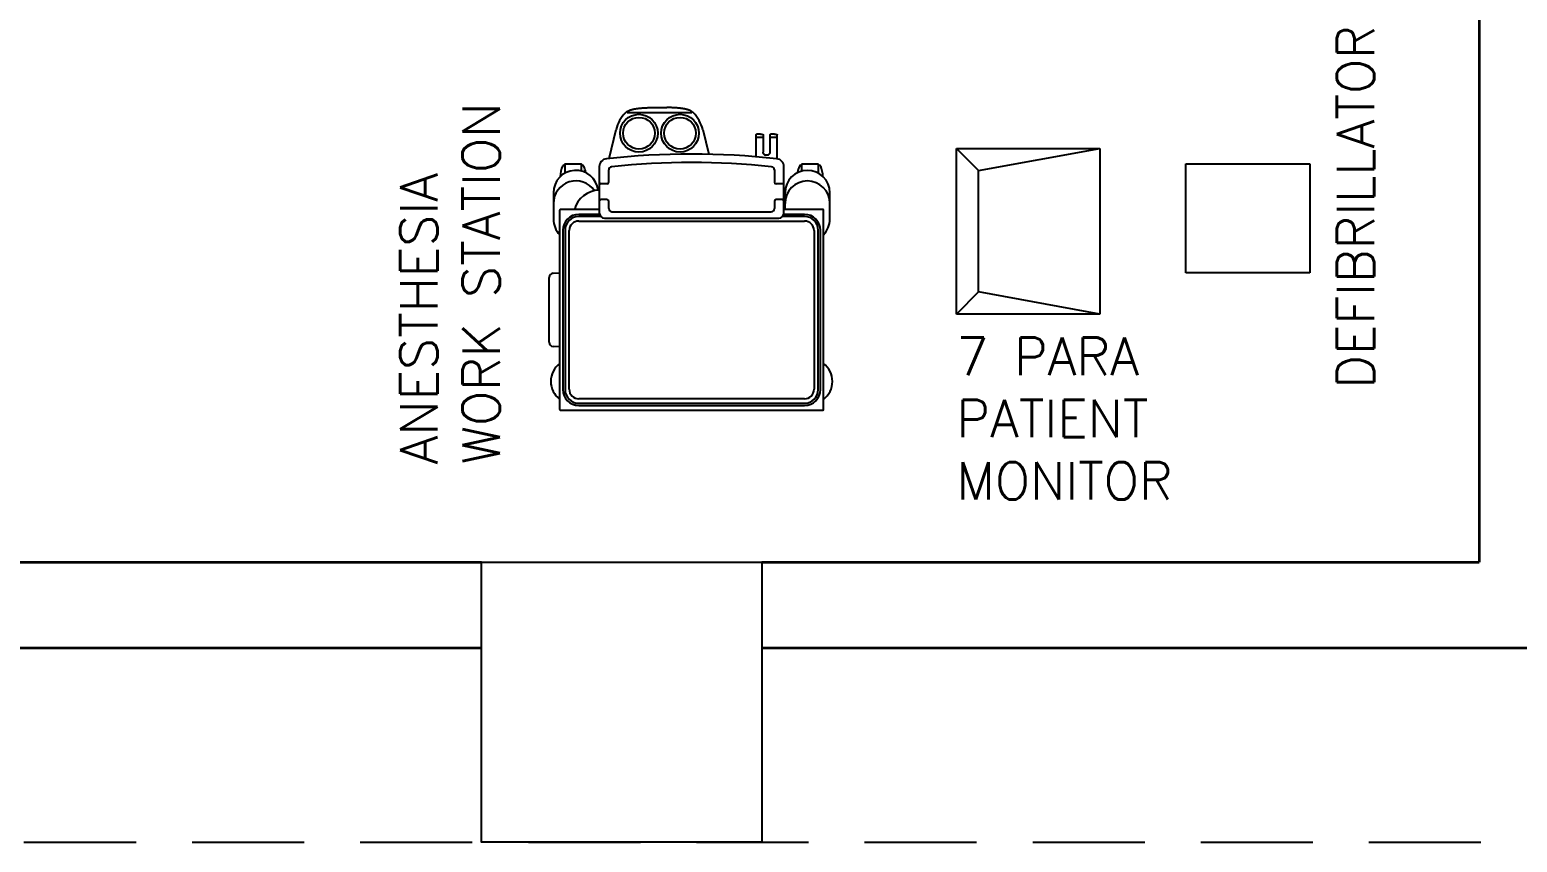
# Model space of a CAD drawing. Extents: x 3485972 to 3601240, y -625657 to -591207.
# Drawn here: x 3497231 to 3501213, y -612770 to -610595 of the extents above; entities that cross this region are included whole.
import ezdxf

# ---------------------------------------------------------------- set-up
doc = ezdxf.new("R2010")
doc.units = 0
doc.header["$LTSCALE"] = 6
doc.header["$MEASUREMENT"] = 0
doc.linetypes.add('HIDDEN', pattern=[0.375, 0.25, -0.125])
for name, color, linetype in [('Chajja', 7, 'CONTINUOUS'), ('COL', 5, 'CONTINUOUS'), ('equipment desc', 211, 'CONTINUOUS')]:
    doc.layers.add(name, color=color, linetype=linetype)
doc.layers.add('medical equipment', color=171, linetype='CONTINUOUS', lineweight=25)
doc.layers.add('WALL', color=8, linetype='CONTINUOUS', lineweight=35)
doc.styles.get("Standard").update_dxf_attribs({"font": 'SIMPLEX'})

msp = doc.modelspace()

# ---------------------------------------------------------------- linework, layer by layer
at = {"layer": 'Chajja', "linetype": 'HIDDEN', "ltscale": 200}
msp.add_line((3488215.7, -612770), (3510915.7, -612770), dxfattribs=at)
at = {"layer": 'COL'}
msp.add_lwpolyline([(3498440.7, -612020), (3499190.7, -612020), (3499190.7, -612770), (3498440.7, -612770)], close=True, dxfattribs=at)
at = {"layer": 'medical equipment'}
for p, q in [((3499003, -610817.6), (3498830.4, -610817.6)), ((3498896.7, -610803.5), (3498936.5, -610803.5)), ((3498781.7, -610939.7), (3498800.8, -610862.1)), ((3499032.4, -610862.1), (3499048.8, -610928.6)), ((3499175.1, -610876.5), (3499175.1, -610935.1)), ((3499192.3, -610883.5), (3499176.8, -610883.5)), ((3499187.1, -610874.7), (3499182.1, -610874.7)), ((3499194.1, -610876.5), (3499194.1, -610922.4)), ((3499212.5, -610876.5), (3499212.5, -610922.4)), ((3499229.8, -610883.5), (3499214.3, -610883.5)), ((3499224.5, -610874.7), (3499219.5, -610874.7)), ((3499231.6, -610940.5), (3499231.6, -610876.5)), ((3499711.7, -610913.1), (3499770.7, -610972.1)), ((3499711.7, -611356), (3499711.7, -610913.1)), ((3499711.7, -610913.1), (3500095.5, -610913.1)), ((3499770.7, -610972.1), (3500095.5, -610913.1)), ((3500095.5, -610913.1), (3500095.5, -611356)), ((3498661.1, -610957.4), (3498663.1, -610957.4)), ((3498663.1, -610956.7), (3498663.1, -610979.4)), ((3498706.2, -610954.6), (3498665.3, -610954.6)), ((3498708.3, -610973.6), (3498708.3, -610956.7)), ((3498708.3, -610957.4), (3498710.4, -610957.4)), ((3498755.6, -610961.5), (3498755.6, -611085.2)), ((3498781.1, -611003.3), (3498781.1, -610970.1)), ((3499224.5, -610970.1), (3499224.5, -611003.3)), ((3499249.9, -611003.3), (3499249.9, -610961.5)), ((3499295.2, -610957.4), (3499297.2, -610957.4)), ((3499297.2, -610956.7), (3499297.2, -610973.6)), ((3499340.3, -610954.6), (3499299.3, -610954.6)), ((3499342.4, -610979.4), (3499342.4, -610956.7)), ((3499342.4, -610957.4), (3499344.5, -610957.4)), ((3499770.7, -611296.9), (3499770.7, -610972.1)), ((3498776.8, -611007.5), (3498759.9, -611007.5)), ((3499245.7, -611007.5), (3499228.7, -611007.5)), ((3499249.9, -611054.1), (3499249.9, -611003.3)), ((3498632.8, -611031.5), (3498632.8, -611102.1)), ((3498776.8, -611049.9), (3498759.9, -611049.9)), ((3498781.1, -611073.9), (3498781.1, -611054.1)), ((3499224.5, -611054.1), (3499224.5, -611073.9)), ((3499245.7, -611049.9), (3499228.7, -611049.9)), ((3499249.9, -611085.2), (3499249.9, -611054.1)), ((3499252.7, -611031.5), (3499252.7, -611076.7)), ((3499372.8, -611102.1), (3499372.8, -611031.5)), ((3498649.7, -611611.9), (3498649.7, -611078.1)), ((3498755.6, -611076.7), (3498651.1, -611076.7)), ((3498756.3, -611089.4), (3498700.6, -611089.4)), ((3498759.7, -611095.1), (3498700.6, -611095.1)), ((3498700.6, -611107.1), (3499305, -611107.1)), ((3498769.8, -611099.3), (3499235.8, -611099.3)), ((3498789.5, -611082.4), (3499216, -611082.4)), ((3499305, -611095.1), (3499245.9, -611095.1)), ((3499305, -611089.4), (3499249.3, -611089.4)), ((3499354.4, -611076.7), (3499249.9, -611076.7)), ((3499355.8, -611611.9), (3499355.8, -611078.1)), ((3498658.2, -611131.8), (3498658.2, -611558.3)), ((3498663.9, -611131.8), (3498663.9, -611558.3)), ((3498675.2, -611557.6), (3498675.2, -611132.5)), ((3499330.4, -611132.5), (3499330.4, -611557.6)), ((3499341.7, -611558.3), (3499341.7, -611131.8)), ((3499347.4, -611558.3), (3499347.4, -611131.8)), ((3498621.5, -611431.7), (3498621.5, -611258.3)), ((3498632.2, -611247.1), (3498649.7, -611246.2)), ((3499770.7, -611296.9), (3499711.7, -611356)), ((3500095.5, -611356), (3499770.7, -611296.9)), ((3500095.5, -611356), (3499711.7, -611356)), ((3498649.7, -611443.9), (3498632.2, -611443)), ((3499305, -611583), (3498700.6, -611583)), ((3498651.1, -611613.4), (3499307.4, -611613.4)), ((3498700.6, -611595), (3499305, -611595)), ((3498700.6, -611600.6), (3499305, -611600.6)), ((3499307.4, -611613.4), (3499354.4, -611613.4))]:
    msp.add_line(p, q, dxfattribs=at)
at = {"layer": 'medical equipment', "linetype": 'ByBlock'}
for p, q in [((3500325.6, -610954.1), (3500657.3, -610954.1)), ((3500325.6, -611245.9), (3500325.6, -610954.1)), ((3500657.3, -610954.1), (3500657.3, -611245.9)), ((3500657.3, -611245.9), (3500325.6, -611245.9))]:
    msp.add_line(p, q, dxfattribs=at)
at = {"layer": 'medical equipment'}
for points in [[(3498825.5, -610817.6, -0.025602), (3498827, -610816.2, -0.022745), (3498828.7, -610814.8, -0.020025), (3498830.7, -610813.6, -0.017552), (3498833, -610812.4, -0.015367), (3498835.4, -610811.3, -0.01347), (3498838.1, -610810.2, -0.011839), (3498841, -610809.3, -0.010442), (3498844.1, -610808.4, -0.009249), (3498847.5, -610807.6, -0.008227), (3498851.1, -610806.8, -0.007351), (3498854.9, -610806.2, -0.006597), (3498859, -610805.6, -0.005945), (3498863.3, -610805, -0.005379), (3498867.8, -610804.6, -0.004886), (3498872.5, -610804.2, -0.004455), (3498877.5, -610803.9, -0.004076), (3498882.7, -610803.7, -0.003741), (3498888.1, -610803.6, -0.003445), (3498893.8, -610803.5), (3498896.7, -610803.5)], [(3499007.8, -610817.6, 0.025602), (3499006.3, -610816.2, 0.022745), (3499004.5, -610814.8, 0.020025), (3499002.5, -610813.6, 0.017552), (3499000.3, -610812.4, 0.015367), (3498997.9, -610811.3, 0.01347), (3498995.2, -610810.2, 0.011839), (3498992.3, -610809.3, 0.010442), (3498989.1, -610808.4, 0.009249), (3498985.8, -610807.6, 0.008227), (3498982.2, -610806.8, 0.007351), (3498978.4, -610806.2, 0.006597), (3498974.3, -610805.6, 0.005945), (3498970, -610805, 0.005379), (3498965.5, -610804.6, 0.004886), (3498960.7, -610804.2, 0.004455), (3498955.8, -610803.9, 0.004076), (3498950.6, -610803.7, 0.003741), (3498945.1, -610803.6, 0.003445), (3498939.5, -610803.5), (3498936.5, -610803.5)], [(3499182.1, -610874.7, 0.002668), (3499181.6, -610874.7, 0.002898), (3499181, -610874.7, 0.003158), (3499180.5, -610874.7, 0.003454), (3499180, -610874.7, 0.003791), (3499179.6, -610874.7, 0.004179), (3499179.1, -610874.8, 0.004627), (3499178.7, -610874.8, 0.005147), (3499178.3, -610874.9, 0.005755), (3499178, -610874.9, 0.00647), (3499177.6, -610875, 0.007316), (3499177.3, -610875, 0.008325), (3499177, -610875.1, 0.009535), (3499176.7, -610875.2, 0.010995), (3499176.4, -610875.2, 0.012764), (3499176.2, -610875.3, 0.014912), (3499176, -610875.4, 0.017514), (3499175.8, -610875.5, 0.02064), (3499175.6, -610875.6, 0.024316), (3499175.5, -610875.7, 0.028475), (3499175.3, -610875.8, 0.03286), (3499175.2, -610876, 0.036949), (3499175.2, -610876.1, 0.039976), (3499175.1, -610876.2, 0.041181), (3499175.1, -610876.4, 0.040211), (3499175.1, -610876.5)], [(3499187.1, -610874.7, -0.002668), (3499187.6, -610874.7, -0.002898), (3499188.2, -610874.7, -0.003158), (3499188.7, -610874.7, -0.003454), (3499189.1, -610874.7, -0.003791), (3499189.6, -610874.7, -0.004179), (3499190.1, -610874.8, -0.004627), (3499190.5, -610874.8, -0.005147), (3499190.9, -610874.9, -0.005755), (3499191.2, -610874.9, -0.00647), (3499191.6, -610875, -0.007316), (3499191.9, -610875, -0.008325), (3499192.2, -610875.1, -0.009535), (3499192.5, -610875.2, -0.010995), (3499192.8, -610875.2, -0.012764), (3499193, -610875.3, -0.014912), (3499193.2, -610875.4, -0.017514), (3499193.4, -610875.5, -0.02064), (3499193.6, -610875.6, -0.024316), (3499193.7, -610875.7, -0.028475), (3499193.8, -610875.8, -0.03286), (3499193.9, -610876, -0.036949), (3499194, -610876.1, -0.039976), (3499194.1, -610876.2, -0.041181), (3499194.1, -610876.4, -0.040211), (3499194.1, -610876.5)], [(3499219.5, -610874.7, 0.002668), (3499219, -610874.7, 0.002898), (3499218.5, -610874.7, 0.003158), (3499218, -610874.7, 0.003454), (3499217.5, -610874.7, 0.003791), (3499217, -610874.7, 0.004179), (3499216.6, -610874.8, 0.004627), (3499216.1, -610874.8, 0.005147), (3499215.8, -610874.9, 0.005755), (3499215.4, -610874.9, 0.00647), (3499215, -610875, 0.007316), (3499214.7, -610875, 0.008325), (3499214.4, -610875.1, 0.009535), (3499214.1, -610875.2, 0.010995), (3499213.9, -610875.2, 0.012764), (3499213.6, -610875.3, 0.014912), (3499213.4, -610875.4, 0.017514), (3499213.2, -610875.5, 0.02064), (3499213, -610875.6, 0.024316), (3499212.9, -610875.7, 0.028475), (3499212.8, -610875.8, 0.03286), (3499212.7, -610876, 0.036949), (3499212.6, -610876.1, 0.039976), (3499212.5, -610876.2, 0.041181), (3499212.5, -610876.4, 0.040211), (3499212.5, -610876.5)], [(3499224.5, -610874.7, -0.002668), (3499225, -610874.7, -0.002898), (3499225.6, -610874.7, -0.003158), (3499226.1, -610874.7, -0.003454), (3499226.6, -610874.7, -0.003791), (3499227, -610874.7, -0.004179), (3499227.5, -610874.8, -0.004627), (3499227.9, -610874.8, -0.005147), (3499228.3, -610874.9, -0.005755), (3499228.7, -610874.9, -0.00647), (3499229, -610875, -0.007316), (3499229.3, -610875, -0.008325), (3499229.6, -610875.1, -0.009535), (3499229.9, -610875.2, -0.010995), (3499230.2, -610875.2, -0.012764), (3499230.4, -610875.3, -0.014912), (3499230.6, -610875.4, -0.017514), (3499230.8, -610875.5, -0.02064), (3499231, -610875.6, -0.024316), (3499231.1, -610875.7, -0.028475), (3499231.3, -610875.8, -0.03286), (3499231.4, -610876, -0.036949), (3499231.5, -610876.1, -0.039976), (3499231.5, -610876.2, -0.041181), (3499231.5, -610876.4, -0.040211), (3499231.6, -610876.5)], [(3499212.5, -610922.4, -0.020587), (3499212.5, -610923.1, -0.020451), (3499212.4, -610923.8, -0.02014), (3499212.2, -610924.5, -0.019686), (3499212, -610925.2, -0.019128), (3499211.8, -610925.8, -0.018509), (3499211.5, -610926.4, -0.017871), (3499211.2, -610927, -0.017251), (3499210.8, -610927.5, -0.016683), (3499210.4, -610928, -0.016197), (3499210, -610928.5, -0.015819), (3499209.6, -610928.9, -0.015576), (3499209.2, -610929.3, -0.015491), (3499208.7, -610929.7, -0.015595), (3499208.2, -610930, -0.015922), (3499207.7, -610930.3, -0.016516), (3499207.3, -610930.5, -0.017435), (3499206.8, -610930.7, -0.021189), (3499206.3, -610930.9, -0.019986), (3499205.8, -610931, -0.01763), (3499205.3, -610931.1, -0.01446), (3499204.8, -610931.2, -0.010696), (3499204.3, -610931.2, -0.006552), (3499203.8, -610931.2, -0.002206), (3499203.3, -610931.2, -0.002208), (3499202.8, -610931.2, -0.006575), (3499202.3, -610931.2, -0.010764), (3499201.8, -610931.2, -0.014609), (3499201.3, -610931.1, -0.017899), (3499200.8, -610931, -0.020411), (3499200.3, -610930.9, -0.019013), (3499199.8, -610930.7, -0.017812), (3499199.4, -610930.5, -0.016831), (3499198.9, -610930.3, -0.016188), (3499198.4, -610930, -0.015823), (3499197.9, -610929.7, -0.015689), (3499197.5, -610929.3, -0.01575), (3499197, -610928.9, -0.015976), (3499196.6, -610928.5, -0.016341), (3499196.2, -610928, -0.01682), (3499195.8, -610927.5, -0.017387), (3499195.4, -610927, -0.018013), (3499195.1, -610926.4, -0.018665), (3499194.8, -610925.8, -0.019305), (3499194.6, -610925.2, -0.019892), (3499194.4, -610924.5, -0.020382), (3499194.3, -610923.8, -0.020736), (3499194.2, -610923.1, -0.020918), (3499194.1, -610922.4)]]:
    msp.add_lwpolyline(points, format="xyb", dxfattribs=at)
for centre, radius in [((3498861.6, -610872), 50.5), ((3498861.6, -610872), 42.4), ((3498971.7, -610872), 50.5), ((3498971.7, -610872), 42.4)]:
    msp.add_circle(centre, radius, dxfattribs=at)
for centre, radius, start, end in [((3498896.7, -610886.1), 98.9, 136.1433, 166.1593), ((3498936.5, -610886.1), 98.9, 13.8407, 43.8567), ((3498776.8, -610961.5), 21.2, 96.1853, 180), ((3499002.8, -613046.4), 2118.3, 83.8147, 96.1853), ((3499002.8, -613046.4), 2095.7, 84.1361, 95.8639), ((3499228.7, -610961.5), 21.2, 0, 83.8147), ((3498692.8, -611031.5), 60, 6.6099, 180), ((3498742.9, -610992.7), 91.8, 159.2164, 177.206), ((3498661.1, -610961.6), 4.24, 90, 159.2164), ((3498665.3, -610956.7), 2.12, 90, 180), ((3498706.2, -610956.7), 2.12, 0, 90), ((3498710.4, -610961.6), 4.24, 20.7836, 90), ((3498628.6, -610992.7), 91.8, 9.482, 20.7836), ((3498789.5, -610970.1), 8.47, 95.8639, 180), ((3499216, -610970.1), 8.47, 0, 84.1361), ((3499312.8, -611031.5), 60, 0, 180), ((3499377, -610992.7), 91.8, 159.2164, 170.518), ((3499295.2, -610961.6), 4.24, 90, 159.2164), ((3499299.3, -610956.7), 2.12, 90, 180), ((3499340.3, -610956.7), 2.12, 0, 90), ((3499344.5, -610961.6), 4.24, 20.7836, 90), ((3499262.6, -610992.7), 91.8, 2.794, 20.7836), ((3498692.8, -611059.8), 60, 34.241, 180), ((3498757.1, -611095.1), 70.6, 91.1456, 164.9299), ((3498759.9, -611003.3), 4.24, 180, 270), ((3498776.8, -611003.3), 4.24, 270, 0), ((3499228.7, -611003.3), 4.24, 180, 270), ((3499245.7, -611003.3), 4.24, 270, 0), ((3499312.8, -611059.8), 60, 0, 180), ((3498759.9, -611054.1), 4.24, 90, 180), ((3498776.8, -611054.1), 4.24, 0, 90), ((3499228.7, -611054.1), 4.24, 90, 180), ((3499245.7, -611054.1), 4.24, 0, 90), ((3498692.8, -611102.1), 60, 180, 224.1394), ((3498651.1, -611078.1), 1.41, 90, 180), ((3498700.6, -611131.8), 42.4, 90, 180), ((3498700.6, -611131.8), 36.7, 90, 180), ((3498700.6, -611132.5), 25.4, 90, 180), ((3498769.8, -611085.2), 14.1, 180, 270), ((3498789.5, -611073.9), 8.47, 180, 270), ((3499216, -611073.9), 8.47, 270, 0), ((3499235.8, -611085.2), 14.1, 270, 0), ((3499305, -611131.8), 42.4, 0, 90), ((3499305, -611131.8), 36.7, 0, 90), ((3499305, -611132.5), 25.4, 0, 90), ((3499354.4, -611078.1), 1.41, 0, 90), ((3499312.8, -611102.1), 60, 315.8606, 0), ((3498632.8, -611258.3), 11.3, 92.8624, 180), ((3498632.8, -611431.7), 11.3, 180, 267.1376), ((3498685.7, -611536.4), 60, 126.8699, 233.1301), ((3499319.8, -611536.4), 60, 306.8699, 53.1301), ((3498700.6, -611558.3), 42.4, 180, 270), ((3498700.6, -611558.3), 36.7, 180, 270), ((3498700.6, -611557.6), 25.4, 180, 270), ((3499305, -611557.6), 25.4, 270, 0), ((3499305, -611558.3), 36.7, 270, 0), ((3499305, -611558.3), 42.4, 270, 0), ((3498651.1, -611611.9), 1.41, 180, 270), ((3499354.4, -611611.9), 1.41, 270, 0)]:
    msp.add_arc(centre, radius, start, end, dxfattribs=at)
at = {"layer": 'WALL', "linetype": 'ByBlock'}
for p, q in [((3501110.7, -605535), (3501110.7, -612020)), ((3493265.7, -612020), (3498440.7, -612020)), ((3499190.7, -612020), (3501110.7, -612020)), ((3493265.7, -612250), (3498440.7, -612250)), ((3499190.7, -612250), (3505150.7, -612250))]:
    msp.add_line(p, q, dxfattribs=at)

# ---------------------------------------------------------------- texts
at = {"layer": 'equipment desc', "linetype": 'ByBlock', "char_height": 100, "attachment_point": 1, "rotation": 90}
for s, width, heights, insert in [('DEFIBRILLATOR', 720.67, [546.1], (3500729.9, -611555.8)), ('ANESTHESIA WORK STATION', 1149.715, [0], (3498222.5, -611758.6))]:
    msp.add_mtext_dynamic_manual_height_columns(s, width=width, gutter_width=10, heights=heights, dxfattribs=dict(at, insert=insert))
at = {"layer": 'equipment desc', "linetype": 'ByBlock', "insert": (3499711.7, -611419.3), "char_height": 100, "attachment_point": 1}
msp.add_mtext_dynamic_manual_height_columns('7 PARA PATIENT MONITOR', width=720.67, gutter_width=10, heights=[546.1], dxfattribs=at)

doc.saveas('drawing.dxf')
